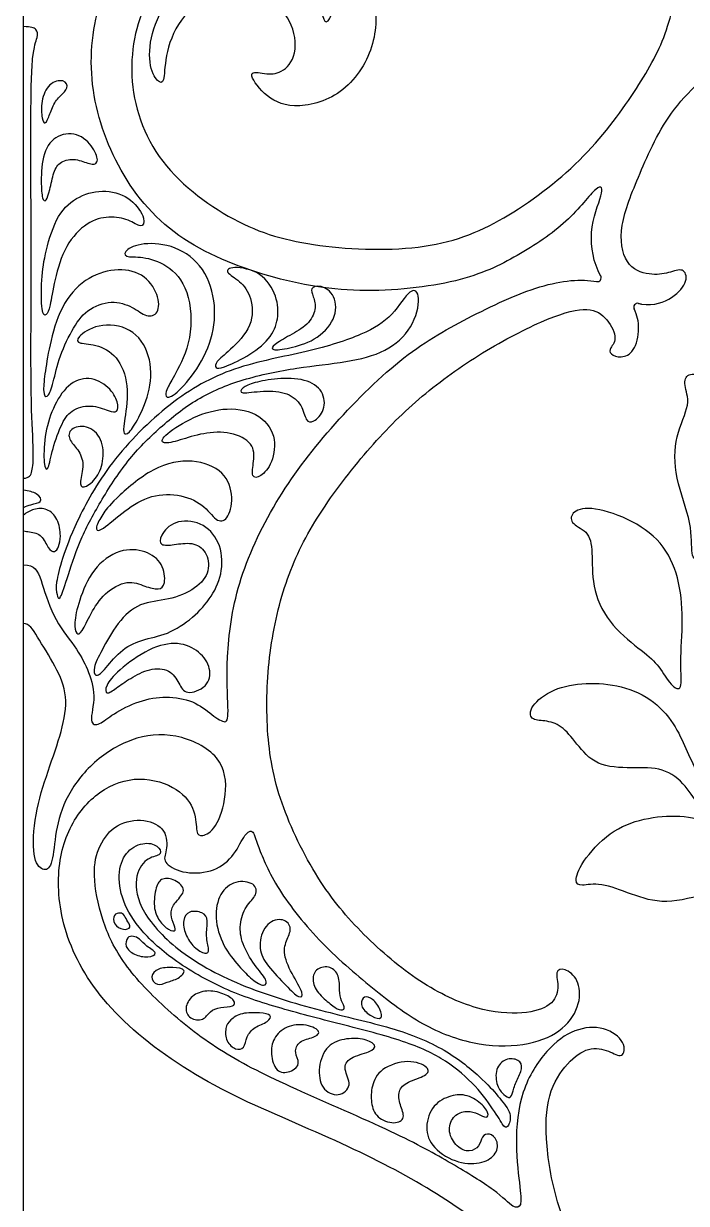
# Model space of a CAD drawing. Header units: millimetres. Extents: x 0 to 462, y -16 to 227.
# Drawn here: x 0 to 31.9, y 32.3 to 89 of the extents above; entities that cross this region are included whole.
import ezdxf

# ---------------------------------------------------------------- set-up
doc = ezdxf.new("R2010")
doc.units = ezdxf.units.MM
doc.header["$MEASUREMENT"] = 0
doc.layers.add('Layer 03', color=5, linetype='Continuous')

msp = doc.modelspace()

# ---------------------------------------------------------------- linework, layer by layer
at = {"layer": 'Layer 03'}
msp.add_line((0, 0), (0, 226.757), dxfattribs=at)
for centre, start, end in [((27.578, 76.768), 259.0032, 29.5726), ((29.516, 75.354), 77.1566, 206.2828)]:
    msp.add_arc(centre, 0.187, start, end, dxfattribs=at)
for points, knots in [([(27.74, 76.86), (27.39, 77.478), (27.104, 79.154), (27.936, 80.919), (27.707, 81.424), (26.243, 79.429), (23.742, 77.778), (21.178, 76.517), (16.075, 75.916), (11.495, 76.772), (6.939, 78.68), (4.168, 82.318), (2.955, 86.591), (3.649, 90.844), (5.989, 93.756), (9.079, 95.44), (12.79, 95.183), (15.987, 93.214), (16.972, 90.358), (17, 87.854), (15.378, 85.407), (12.817, 84.809), (11.509, 85.549), (10.673, 86.772), (11.612, 86.545), (12.377, 86.545), (13.202, 87.427), (12.946, 89.191), (11.722, 90.329), (9.702, 90.642), (7.739, 89.675), (6.828, 87.797), (6.771, 86.26), (6.601, 86.033), (6.06, 86.659), (6.003, 88.252), (6.8, 90.102), (8.222, 91.638), (10.499, 92.463), (12.718, 91.98), (14.141, 90.557), (14.368, 89.163), (14.596, 88.963), (14.909, 89.532), (14.596, 90.841), (13.686, 92.378), (11.58, 93.374), (8.678, 92.918), (5.912, 90.773), (4.812, 86.794), (6.039, 82.391), (10.143, 79.252), (13.921, 78.172), (19.587, 77.994), (23.304, 79.55), (27.141, 82.54), (29.645, 86.022), (31.027, 88.542), (31.646, 91.89), (31.546, 94.291), (30.546, 95.812), (29.527, 96.532), (28.506, 96.334), (27.885, 95.893), (27.685, 96.713), (28.751, 97.525), (30.212, 97.405), (31.533, 96.465), (32.847, 94.429), (33.088, 91.805), (32.794, 89.507), (32.745, 88.847), (33.088, 88.676), (33.895, 89.556), (36.07, 90.885), (38.584, 92.293), (43.929, 94.58), (47.185, 96.183), (49.838, 98.241), (51.986, 100.505), (52.972, 102.582), (53.411, 104.895), (53.091, 106.203), (52.277, 107.264), (50.846, 107.51), (49.785, 106.968), (49.785, 105.857), (50.056, 105.389), (49.119, 104.821), (47.639, 104.846), (46.593, 105.576), (46.092, 106.707), (45.667, 107.01), (45.502, 106.323), (44.611, 104.155), (42.41, 101.417), (39.676, 99.111), (37.425, 97.411), (34.749, 96.482), (32.297, 96.557), (30.655, 97.3), (29.875, 98.6), (29.992, 99.789), (30.698, 100.31), (31.182, 100.18), (30.903, 99.325), (31.256, 98.47), (32.575, 98.043), (34.826, 98.192), (37.645, 99.493), (40.434, 101.879), (42.578, 104.426), (44.488, 108.31), (44.968, 111.024), (45.003, 112.815), (44.989, 113.379)], [27.157249, 27.157249, 27.157249, 27.157249, 28.240608, 29.46668, 30.692752, 31.918824, 33.144896, 34.370968, 35.59704, 36.823112, 38.049184, 39.275256, 40.501327, 41.727399, 42.953471, 44.179543, 45.405615, 46.631687, 47.857759, 49.083831, 50.309903, 51.535975, 52.762047, 53.988119, 55.214191, 56.440263, 57.666335, 58.892407, 60.118479, 61.344551, 62.570623, 63.796695, 65.022767, 66.248839, 67.474911, 68.700983, 69.927055, 71.153127, 72.379199, 73.605271, 74.831342, 76.057414, 77.283486, 78.509558, 79.73563, 80.961702, 82.187774, 83.413846, 84.639918, 85.86599, 87.092062, 88.318134, 89.544206, 90.770278, 91.99635, 93.222422, 94.448494, 95.674566, 96.900638, 98.12671, 99.352782, 100.578854, 101.804926, 103.030998, 104.25707, 105.483142, 106.709214, 107.935285, 109.161357, 110.387429, 111.613501, 112.839573, 114.065645, 115.291717, 116.517789, 117.743861, 118.969933, 120.196005, 121.422077, 122.648149, 123.874221, 125.100293, 126.326365, 127.552437, 128.778509, 130.004581, 131.230653, 132.456725, 133.682797, 134.908869, 136.134941, 137.361013, 138.587085, 139.813157, 141.039229, 142.2653, 143.491372, 144.717444, 145.943516, 147.169588, 148.39566, 149.621732, 150.847804, 152.073876, 153.299948, 154.52602, 155.752092, 156.978164, 158.204236, 159.430308, 160.65638, 161.882452, 163.108524, 164.334596, 164.887867, 164.887867, 164.887867, 164.887867]), ([(29.557, 75.536), (29.608, 75.524), (30.279, 75.393), (31.271, 75.768), (31.983, 76.651), (31.727, 77.277), (31.044, 76.992), (30.118, 76.851), (28.869, 77.307), (28.558, 79.206), (29.56, 81.634), (30.991, 84.973), (34.231, 87.7), (37.597, 90.025), (42.188, 92.286), (47.658, 94.486), (52.213, 97.697), (54.596, 101.125), (55.219, 104.539), (54.6, 107.129), (53.097, 108.905), (51.126, 109.595), (49.147, 108.941), (48.383, 107.836), (48.408, 106.727), (48.156, 106.58), (47.442, 106.925), (46.868, 108.575), (47.058, 110.522), (49.408, 111.655), (51.519, 111.409), (53.488, 110.177), (54.804, 108.329), (55.198, 106.604), (55.297, 105.126), (55.765, 104.905), (56.282, 105.496), (56.184, 107.664), (55.515, 109.793), (54.822, 111.687), (54.623, 112.834), (54.679, 113.361), (54.681, 113.379)], [183.853834, 183.853834, 183.853834, 183.853834, 183.952034, 185.178106, 186.404178, 187.63025, 188.856322, 190.082394, 191.308466, 192.534538, 193.76061, 194.986682, 196.212754, 197.438826, 198.664898, 199.89097, 201.117042, 202.343114, 203.569186, 204.795258, 206.02133, 207.247402, 208.473474, 209.699545, 210.925617, 212.151689, 213.377761, 214.603833, 215.829905, 217.055977, 218.282049, 219.508121, 220.734193, 221.960265, 223.186337, 224.412409, 225.638481, 226.864553, 228.090625, 229.316697, 230.542769, 230.584322, 230.584322, 230.584322, 230.584322]), ([(0, 62.976), (0.532, 62.976), (0.828, 62.405), (1.336, 60.48), (2.542, 58.999), (3.085, 57.991), (3.513, 56.689), (3.106, 55.289), (3.642, 55.247), (4.242, 55.804), (5.572, 56.469), (6.837, 56.689), (8.187, 56.469), (9.088, 55.74), (9.774, 55.268), (9.867, 55.806), (9.703, 58.384), (10.157, 62.022), (12.019, 66.057), (14.636, 69.518), (18.144, 73.05), (21.261, 74.823), (24.911, 76.569), (26.822, 76.725), (27.543, 76.585)], [0, 0, 0, 0, 1.226072, 2.452144, 3.678216, 4.904288, 6.13036, 7.356432, 8.582504, 9.808576, 11.034648, 12.26072, 13.486792, 14.712864, 15.938936, 17.165007, 18.391079, 19.617151, 20.843223, 22.069295, 23.295367, 24.521439, 25.747511, 26.929363, 26.929363, 26.929363, 26.929363]), ([(28.949, 20.171), (29.299, 20.788), (29.585, 22.465), (28.753, 24.23), (28.982, 24.735), (30.446, 22.74), (32.947, 21.089), (35.511, 19.828), (40.614, 19.226), (45.195, 20.083), (49.75, 21.991), (52.522, 25.629), (53.734, 29.902), (53.041, 34.155), (50.7, 37.067), (47.61, 38.751), (43.9, 38.494), (40.703, 36.524), (39.718, 33.668), (39.689, 31.164), (41.311, 28.717), (43.872, 28.12), (45.181, 28.86), (46.016, 30.083), (45.077, 29.856), (44.313, 29.856), (43.487, 30.738), (43.744, 32.502), (44.967, 33.64), (46.987, 33.953), (48.951, 32.985), (49.861, 31.108), (49.918, 29.571), (50.089, 29.343), (50.629, 29.969), (50.686, 31.563), (49.89, 33.412), (48.467, 34.949), (46.191, 35.774), (43.971, 35.29), (42.548, 33.868), (42.321, 32.473), (42.093, 32.274), (41.78, 32.843), (42.093, 34.152), (43.004, 35.689), (45.109, 36.684), (48.012, 36.229), (50.777, 34.084), (51.878, 30.104), (50.65, 25.702), (46.546, 22.562), (42.768, 21.483), (37.102, 21.305), (33.386, 22.861), (29.549, 25.85), (27.044, 29.332), (25.662, 31.852), (25.043, 35.201), (25.143, 37.602), (26.144, 39.123), (27.162, 39.842), (28.183, 39.644), (28.805, 39.203), (29.005, 40.024), (27.938, 40.836), (26.477, 40.716), (25.157, 39.776), (23.842, 37.74), (23.602, 35.116), (23.895, 32.818), (23.944, 32.157), (23.602, 31.986), (22.795, 32.867), (20.619, 34.195), (18.106, 35.604), (12.76, 37.891), (9.505, 39.494), (6.852, 41.551), (4.703, 43.816), (3.717, 45.892), (3.278, 48.206), (3.599, 49.513), (4.413, 50.574), (5.844, 50.821), (6.904, 50.278), (6.904, 49.168), (6.633, 48.699), (7.57, 48.132), (9.051, 48.157), (10.096, 48.887), (10.598, 50.017), (11.022, 50.32), (11.187, 49.633), (12.078, 47.466), (14.279, 44.728), (17.014, 42.422), (19.265, 40.722), (21.94, 39.793), (24.392, 39.867), (26.035, 40.611), (26.814, 41.911), (26.697, 43.1), (25.991, 43.62), (25.508, 43.49), (25.786, 42.636), (25.433, 41.781), (24.114, 41.354), (21.863, 41.503), (19.044, 42.804), (16.255, 45.19), (14.112, 47.736), (12.202, 51.621), (11.613, 54.942), (11.738, 58.79), (12.577, 62.419), (14.085, 65.377), (16.528, 68.562), (18.917, 70.98), (21.794, 73.098), (25.086, 74.828), (27.089, 75.419), (27.994, 74.955), (28.599, 73.864), (28.164, 73.364), (28.164, 73.103), (28.708, 72.885), (29.363, 73.168), (29.644, 74.226), (29.501, 74.963), (29.349, 75.271)], [27.157249, 27.157249, 27.157249, 27.157249, 28.240608, 29.46668, 30.692752, 31.918824, 33.144896, 34.370968, 35.59704, 36.823112, 38.049184, 39.275256, 40.501328, 41.7274, 42.953472, 44.179544, 45.405616, 46.631688, 47.85776, 49.083831, 50.309903, 51.535975, 52.762047, 53.988119, 55.214191, 56.440263, 57.666335, 58.892407, 60.118479, 61.344551, 62.570623, 63.796695, 65.022767, 66.248839, 67.474911, 68.700983, 69.927055, 71.153127, 72.379199, 73.605271, 74.831343, 76.057415, 77.283487, 78.509559, 79.735631, 80.961703, 82.187774, 83.413846, 84.639918, 85.86599, 87.092062, 88.318134, 89.544206, 90.770278, 91.99635, 93.222422, 94.448494, 95.674566, 96.900638, 98.12671, 99.352782, 100.578854, 101.804926, 103.030998, 104.25707, 105.483142, 106.709214, 107.935286, 109.161358, 110.38743, 111.613502, 112.839574, 114.065646, 115.291717, 116.517789, 117.743861, 118.969933, 120.196005, 121.422077, 122.648149, 123.874221, 125.100293, 126.326365, 127.552437, 128.778509, 130.004581, 131.230653, 132.456725, 133.682797, 134.908869, 136.134941, 137.361013, 138.587085, 139.813157, 141.039229, 142.265301, 143.491373, 144.717445, 145.943517, 147.169589, 148.395661, 149.621732, 150.847804, 152.073876, 153.299948, 154.52602, 155.752092, 156.978164, 158.204236, 159.430308, 160.65638, 161.882452, 163.108524, 164.334596, 165.560668, 166.78674, 168.012812, 169.238884, 170.464956, 171.691028, 172.9171, 174.143172, 175.369244, 176.595316, 177.821388, 179.04746, 180.273532, 181.499604, 182.725675, 183.628467, 183.628467, 183.628467, 183.628467]), ([(0, 65.733), (0.12, 65.791), (0.485, 65.916), (0.893, 65.95), (0.802, 66.37), (0.244, 66.538), (0, 66.562)], [1.362069, 1.362069, 1.362069, 1.362069, 1.621643, 2.16219, 2.702738, 3.058941, 3.058941, 3.058941, 3.058941]), ([(0, 64.609), (0.088, 64.589), (0.41, 64.549), (0.899, 64.442), (1.185, 63.713), (1.498, 63.53), (1.628, 63.73), (1.68, 63.858), (1.732, 63.986), (1.811, 64.299), (1.667, 65.224), (1.133, 65.705), (0.551, 65.693), (0.142, 65.49), (0, 65.367)], [2.525017, 2.525017, 2.525017, 2.525017, 2.698695, 3.084223, 3.469751, 3.855279, 4.240806, 4.240806, 4.240806, 4.626334, 5.011862, 5.39739, 5.782918, 6.089176, 6.089176, 6.089176, 6.089176]), ([(27.132, 18.846), (27.081, 18.835), (26.41, 18.704), (25.418, 19.079), (24.706, 19.962), (24.962, 20.588), (25.646, 20.303), (26.572, 20.162), (27.821, 20.617), (28.132, 22.517), (27.129, 24.945), (25.699, 28.284), (22.458, 31.011), (19.093, 33.336), (14.501, 35.597), (9.031, 37.796), (4.476, 41.008), (2.093, 44.436), (1.47, 47.849), (2.089, 50.44), (3.592, 52.215), (5.564, 52.905), (7.542, 52.252), (8.306, 51.147), (8.281, 50.038), (8.533, 49.89), (9.248, 50.235), (9.821, 51.886), (9.631, 53.833), (7.282, 54.966), (5.171, 54.72), (3.202, 53.488), (1.885, 51.64), (1.491, 49.915), (1.392, 48.437), (0.924, 48.215), (0.407, 48.806), (0.505, 50.974), (1.175, 53.104), (1.867, 54.998), (2.162, 56.689), (1.572, 58.07), (0.585, 59.628), (0.276, 60.154), (0, 60.154)], [-28.297568, -28.297568, -28.297568, -28.297568, -28.199368, -26.973296, -25.747224, -24.521152, -23.29508, -22.069008, -20.842936, -19.616864, -18.390792, -17.16472, -15.938648, -14.712576, -13.486505, -12.260433, -11.034361, -9.808289, -8.582217, -7.356145, -6.130073, -4.904001, -3.677929, -2.451857, -1.225785, 0.000287, 1.226359, 2.452431, 3.678503, 4.904575, 6.130647, 7.356719, 8.582791, 9.808863, 11.034935, 12.261007, 13.487079, 14.713151, 15.939223, 17.165295, 18.391366, 19.617438, 20.84351, 22.069582, 22.069582, 22.069582, 22.069582])]:
    msp.add_open_spline(points, degree=3, knots=knots, dxfattribs=at)
for points in [[(0, 67.136), (0.286, 67.136), (0.424, 67.444), (0.501, 68.189), (0.352, 70.631), (0.355, 73.992), (0.367, 78.918), (0.337, 84.629), (0.393, 87.673), (0.704, 88.357), (0.662, 88.731), (0.351, 88.834), (0, 88.834)], [(0.893, 84.457), (0.86, 84.644), (0.821, 85.262), (1.196, 86.15), (1.985, 86.328), (2.182, 85.874), (1.768, 85.539), (1.393, 85.065), (1.176, 84.355), (1.018, 84.138), (0.926, 84.269), (0.893, 84.457)], [(0.852, 81.417), (0.852, 81.808), (0.891, 82.834), (1.592, 83.692), (2.723, 83.751), (3.483, 82.873), (3.62, 82.23), (3.21, 82.191), (2.509, 82.522), (1.748, 82.386), (1.436, 81.879), (1.259, 80.95), (1.083, 80.403), (0.89, 80.492), (0.852, 81.027), (0.852, 81.417)], [(1.516, 76.683), (1.634, 77.193), (1.982, 78.373), (3.062, 79.49), (4.105, 79.751), (5.092, 79.583), (5.67, 79.118), (5.912, 79.527), (5.241, 80.608), (3.956, 81.055), (2.634, 80.738), (1.609, 79.881), (1.032, 78), (0.846, 76.734), (0.846, 75.002), (1.087, 74.921), (1.273, 75.31), (1.398, 76.172), (1.516, 76.683)], [(7.322, 72.207), (7.53, 72.592), (8.148, 73.771), (8.003, 76.292), (6.9, 77.448), (5.681, 77.813), (4.815, 77.726), (4.844, 78.131), (5.854, 78.506), (7.528, 78.275), (8.856, 77.091), (9.318, 75.186), (8.972, 73.368), (7.933, 71.752), (6.992, 70.903), (6.776, 71.119), (6.902, 71.461), (7.115, 71.822), (7.322, 72.207)], [(1.272, 73.54), (1.396, 74.103), (1.757, 75.446), (2.932, 76.77), (4.387, 77.255), (5.767, 77.031), (6.532, 75.949), (6.513, 74.998), (5.916, 74.849), (5.282, 75.371), (4.238, 75.725), (3.006, 75.259), (2.316, 74.289), (1.645, 72.816), (1.402, 71.529), (1.123, 70.932), (0.917, 71.211), (1.011, 72.069), (1.147, 72.977), (1.272, 73.54)], [(9.954, 73.335), (10.267, 73.626), (11.079, 74.455), (10.977, 75.876), (10.419, 76.637), (9.632, 77.044), (9.962, 77.348), (11.46, 77.094), (12.221, 75.851), (12.272, 74.785), (11.891, 73.82), (10.749, 72.957), (9.505, 72.399), (9.203, 72.408), (9.203, 72.712), (9.642, 73.045), (9.954, 73.335)], [(2.596, 65.086), (2.967, 65.867), (4.05, 67.889), (7.047, 70.885), (10.007, 72.546), (13.766, 73.187), (16.423, 74.049), (17.777, 74.919), (18.632, 76.396), (19.137, 75.969), (18.749, 74.336), (17.466, 73.17), (15.562, 72.704), (13.191, 72.471), (10.47, 71.927), (8.293, 70.994), (6.544, 69.595), (4.971, 68.032), (3.66, 65.973), (2.65, 64.102), (2.051, 62.155), (1.714, 61.182), (1.602, 61.519), (1.527, 62.043), (1.826, 63.203), (2.226, 64.305), (2.596, 65.086)], [(12.799, 74), (13.087, 74.16), (13.696, 74.499), (14.103, 75.261), (13.925, 75.895), (13.747, 76.276), (14.255, 76.454), (15.017, 75.971), (15.067, 74.753), (14.001, 73.712), (12.724, 73.359), (11.868, 73.255), (11.97, 73.534), (12.511, 73.839), (12.799, 74)], [(4.847, 69.877), (4.899, 70.241), (5.109, 71.416), (4.637, 72.925), (3.599, 73.586), (2.593, 73.586), (2.498, 73.869), (3.505, 74.592), (5.235, 74.435), (6.147, 73.083), (6.147, 71.353), (5.509, 69.962), (5.051, 69.247), (4.794, 69.229), (4.794, 69.512), (4.847, 69.877)], [(34.503, 69.219), (34.363, 69.766), (33.871, 70.873), (32.672, 72.072), (31.903, 72.226), (31.688, 71.642), (32.118, 70.75), (31.288, 69.212), (31.257, 67.183), (32.193, 64.882), (32.043, 63.312), (32.467, 63.087), (33.162, 64.682), (34.134, 66.003), (34.708, 67.591), (34.642, 68.672), (34.503, 69.219)], [(1.045, 69.139), (1.115, 69.609), (1.372, 70.519), (2.107, 71.691), (3.139, 72.076), (4.154, 71.534), (4.574, 70.764), (4.522, 70.256), (4.154, 70.344), (3.227, 70.711), (2.247, 70.431), (1.792, 69.731), (1.319, 68.331), (1.179, 67.421), (0.952, 67.701), (0.975, 68.669), (1.045, 69.139)], [(12.212, 71.915), (12.635, 71.949), (13.583, 71.932), (14.446, 71.348), (14.522, 70.383), (13.913, 69.774), (13.557, 69.85), (13.405, 70.662), (12.745, 71.272), (11.526, 71.373), (10.333, 71.145), (10.485, 71.5), (11.044, 71.729), (11.788, 71.881), (12.212, 71.915)], [(8.657, 69.276), (9.074, 69.352), (9.976, 69.403), (11.1, 68.816), (11.075, 67.947), (10.921, 67.13), (11.381, 67.156), (11.969, 67.82), (12.199, 69.199), (11.279, 70.348), (9.568, 70.578), (7.958, 70.016), (6.605, 69.122), (6.63, 68.739), (7.473, 68.944), (8.239, 69.199), (8.657, 69.276)], [(2.738, 66.997), (2.76, 67.202), (2.948, 67.811), (2.633, 68.541), (2.135, 68.99), (2.185, 69.538), (3.031, 69.737), (3.828, 69.073), (3.862, 67.894), (3.496, 67.064), (2.816, 66.582), (2.716, 66.792), (2.738, 66.997)], [(4.482, 66.182), (4.891, 66.576), (6.263, 67.776), (8.157, 68.104), (9.724, 67.496), (10.121, 66.186), (9.817, 65.064), (9.256, 65.017), (8.671, 65.906), (7.432, 66.42), (5.959, 66.327), (4.697, 65.461), (3.598, 64.479), (3.411, 64.737), (3.808, 65.415), (4.073, 65.789), (4.482, 66.182)], [(29.686, 58.868), (29.296, 59.178), (28.232, 59.994), (27.308, 61.741), (27.358, 63.462), (27.233, 64.585), (26.285, 64.91), (26.285, 65.499), (27.133, 65.824), (29.08, 65.25), (30.738, 64.102), (31.529, 62.405), (31.729, 60.383), (31.529, 58.162), (31.71, 56.867), (31.114, 57.116), (30.568, 58.133), (30.075, 58.558), (29.686, 58.868)], [(3.786, 58.899), (3.982, 59.269), (4.5, 60.233), (5.571, 61.198), (6.964, 61.251), (8.33, 61.814), (9, 62.671), (8.812, 63.662), (8.116, 64.09), (7.205, 63.93), (6.536, 63.876), (6.536, 64.358), (7.205, 65.135), (8.571, 65.081), (9.482, 64.117), (9.616, 62.671), (9.08, 61.439), (8.17, 60.421), (6.911, 59.591), (5.652, 59.403), (4.607, 58.867), (3.83, 57.823), (3.429, 57.555), (3.322, 58.01), (3.589, 58.528), (3.786, 58.899)], [(2.701, 61.28), (2.847, 61.729), (3.286, 62.831), (4.635, 63.792), (5.9, 63.674), (6.726, 63.067), (6.844, 61.988), (6.524, 61.752), (5.849, 61.92), (5.023, 62.291), (3.842, 61.634), (3.218, 60.622), (2.78, 59.678), (2.544, 59.593), (2.409, 60.133), (2.555, 60.83), (2.701, 61.28)], [(4.643, 57.933), (5, 58.246), (6.055, 59.025), (7.468, 59.317), (8.49, 58.83), (9.05, 58.002), (8.88, 57.077), (7.76, 56.689), (7.492, 57.272), (7.054, 57.978), (6.055, 58.027), (5.106, 57.515), (4.424, 57.028), (3.937, 56.689), (3.913, 57.15), (4.286, 57.621), (4.643, 57.933)], [(32.408, 52.865), (32.263, 53.221), (31.884, 54.012), (31.414, 55.15), (30.375, 56.486), (28.738, 57.203), (27.023, 57.341), (25.429, 57.06), (24.298, 56.151), (24.348, 55.487), (25.036, 55.512), (25.871, 55.29), (26.559, 54.406), (27.493, 53.275), (29.263, 53.201), (30.762, 53.275), (31.893, 52.366), (32.482, 51.26), (32.753, 51.506), (32.753, 51.874), (32.553, 52.508), (32.408, 52.865)], [(35.588, 48.402), (35.244, 48.714), (34.548, 49.41), (33.132, 50.628), (31.591, 50.976), (29.801, 50.827), (28.167, 50.21), (26.743, 48.612), (26.469, 47.713), (26.768, 47.513), (27.692, 47.738), (29.216, 47.138), (30.814, 46.614), (33.012, 47.213), (34.694, 47.74), (35.918, 47.265), (36.484, 47.038), (36.609, 47.538), (35.931, 48.09), (35.588, 48.402)], [(22.047, 38.251), (21.644, 38.633), (20.476, 39.644), (17.948, 40.719), (14.643, 41.433), (10.499, 42.643), (7.411, 44.316), (5.546, 46.352), (5.274, 47.98), (5.885, 48.929), (6.631, 48.997), (6.597, 49.37), (5.987, 49.709), (5.037, 49.37), (4.528, 48.454), (4.63, 46.996), (5.444, 45.571), (6.936, 44.113), (9.48, 42.587), (12.126, 41.705), (15.226, 40.903), (18.436, 40.092), (20.361, 39.179), (21.78, 37.929), (22.727, 36.612), (23.132, 35.868), (23.301, 35.97), (23.504, 36.578), (22.895, 37.355), (22.451, 37.87), (22.047, 38.251)], [(6.535, 45.883), (6.407, 46.067), (6.215, 46.507), (6.359, 47.557), (6.627, 47.948), (7.285, 47.886), (7.883, 47.33), (7.285, 46.795), (7.038, 46.321), (7.175, 45.767), (7.383, 45.332), (6.984, 45.401), (6.663, 45.699), (6.535, 45.883)], [(10.344, 43.712), (10.108, 43.979), (9.569, 44.63), (9.14, 46.034), (9.402, 47.224), (10.164, 47.843), (11.163, 47.7), (11.258, 47.105), (10.663, 46.605), (10.354, 45.677), (10.473, 44.795), (11.086, 43.705), (11.759, 43), (11.61, 42.655), (10.981, 43.027), (10.579, 43.445), (10.344, 43.712)], [(4.848, 46.116), (4.901, 46.039), (4.992, 45.808), (5.212, 45.552), (4.819, 45.384), (4.293, 45.687), (4.31, 46.205), (4.673, 46.274), (4.795, 46.194), (4.848, 46.116)], [(8.207, 44.614), (8.034, 44.78), (7.748, 45.224), (7.63, 45.928), (7.924, 46.378), (8.647, 46.3), (8.902, 45.928), (8.726, 45.126), (8.96, 44.422), (8.784, 44.226), (8.38, 44.448), (8.207, 44.614)], [(12.601, 42.778), (12.337, 43.05), (11.684, 43.735), (11.264, 44.505), (11.497, 45.624), (12.313, 46.068), (12.92, 45.671), (12.733, 45.064), (12.407, 44.435), (12.873, 43.315), (13.527, 42.311), (13.27, 42.101), (12.866, 42.506), (12.601, 42.778)], [(5.571, 44.982), (5.67, 44.9), (5.873, 44.646), (6.524, 44.307), (5.992, 44.076), (5.299, 44.219), (4.838, 44.627), (4.98, 45.124), (5.282, 45.142), (5.473, 45.065), (5.571, 44.982)], [(14.74, 41.881), (14.562, 42.024), (14.105, 42.395), (13.827, 43.058), (14.062, 43.615), (14.769, 43.721), (15.197, 43.251), (15.175, 42.502), (15.261, 42.01), (15.518, 41.624), (15.175, 41.539), (14.918, 41.738), (14.74, 41.881)], [(6.499, 43.549), (6.689, 43.624), (7.161, 43.641), (7.914, 43.556), (7.439, 43.06), (6.883, 42.933), (6.428, 42.705), (6.023, 43.186), (6.31, 43.473), (6.499, 43.549)], [(8.125, 42.237), (8.305, 42.387), (8.79, 42.571), (9.618, 42.396), (10.195, 42.044), (10.145, 41.718), (9.443, 41.743), (8.941, 41.542), (8.665, 41.04), (7.962, 41.141), (7.711, 41.668), (7.945, 42.086), (8.125, 42.237)], [(16.731, 41.297), (16.54, 41.404), (16.167, 41.72), (16.275, 42.237), (16.662, 42.237), (17.115, 41.763), (17.308, 41.074), (16.921, 41.189), (16.731, 41.297)], [(9.963, 41.107), (10.091, 41.226), (10.454, 41.474), (11.396, 41.449), (11.966, 41.375), (11.793, 41.003), (11.074, 40.78), (10.702, 40.309), (10.628, 39.715), (10.206, 39.64), (9.711, 40.062), (9.686, 40.756), (9.835, 40.987), (9.963, 41.107)], [(12.017, 40.115), (12.123, 40.351), (12.497, 40.79), (13.474, 40.961), (14.377, 40.571), (13.987, 40.253), (13.205, 40.107), (12.986, 39.545), (13.328, 39.008), (12.937, 38.617), (12.18, 38.495), (11.863, 39.374), (11.911, 39.879), (12.017, 40.115)], [(14.227, 38.841), (14.272, 39.203), (14.548, 39.936), (15.549, 40.253), (16.428, 40.204), (17.014, 39.887), (16.721, 39.57), (15.623, 39.325), (15.33, 38.764), (15.842, 37.958), (15.159, 37.348), (14.28, 37.763), (14.182, 38.479), (14.227, 38.841)], [(23.093, 37.526), (22.981, 37.622), (22.727, 37.888), (22.654, 38.795), (23.162, 39.284), (23.833, 39.23), (24.032, 38.777), (23.67, 38.196), (23.507, 37.598), (23.398, 37.308), (23.204, 37.429), (23.093, 37.526)], [(16.771, 37.931), (16.84, 38.207), (17.1, 38.792), (18.538, 39.255), (19.561, 38.816), (19.415, 38.427), (18.416, 38.134), (17.977, 37.72), (18.075, 37.013), (18.391, 36.38), (17.855, 36.063), (16.93, 36.38), (16.686, 37.135), (16.702, 37.655), (16.771, 37.931)], [(20.664, 36.412), (20.519, 36.24), (20.367, 35.727), (20.819, 34.97), (21.444, 34.72), (21.943, 35.032), (22.006, 35.532), (22.381, 35.698), (22.818, 35.365), (22.776, 34.657), (22.11, 34.199), (20.923, 34.158), (19.612, 34.928), (19.258, 35.948), (19.653, 37.073), (20.569, 37.51), (21.319, 37.551), (22.131, 37.031), (22.401, 36.49), (22.214, 36.386), (21.714, 36.677), (21.235, 36.76), (20.809, 36.585), (20.664, 36.412)]]:
    msp.add_open_spline(points, degree=3, dxfattribs=at)

doc.saveas('drawing.dxf')
